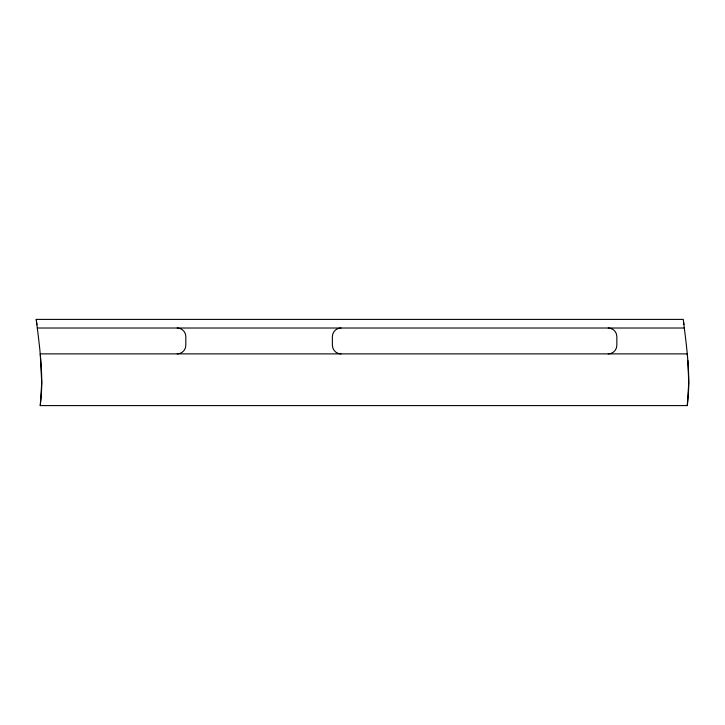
<?xml version="1.0" encoding="UTF-8"?>
<svg xmlns="http://www.w3.org/2000/svg" width="725" height="725" viewBox="0 0 725 725"><rect width="100%" height="100%" fill="white"/><g stroke="black" fill="none" stroke-linecap="round" stroke-linejoin="round"><path stroke-width="1.09" d="M687.826 360.28L688.75 382.9L687.273 405.601L40.256 405.601C44.053 376.864 39.685 347.937 36.25 319.399L683.267 319.399L683.893 324.546M687.273 405.601C690.825 378.667 687.228 351.525 683.92 324.773L683.593 322.072M40.256 405.601L41.733 382.9L40.247 353.882L687.273 353.882L687.563 357.081M37.301 328.017L684.318 328.017M36.567 322.072L36.902 324.773M36.504 321.538L36.25 319.399M608.221 353.882A8.618 8.618 0 0 0 616.848 345.263L616.848 336.636A8.618 8.618 0 0 0 608.221 328.017M340.995 328.017A8.618 8.618 0 0 0 332.376 336.636L332.376 345.263A8.618 8.618 0 0 0 340.995 353.882M177.208 353.882A8.618 8.618 0 0 0 185.827 345.263L185.827 336.636A8.618 8.618 0 0 0 177.208 328.017"/></g></svg>
